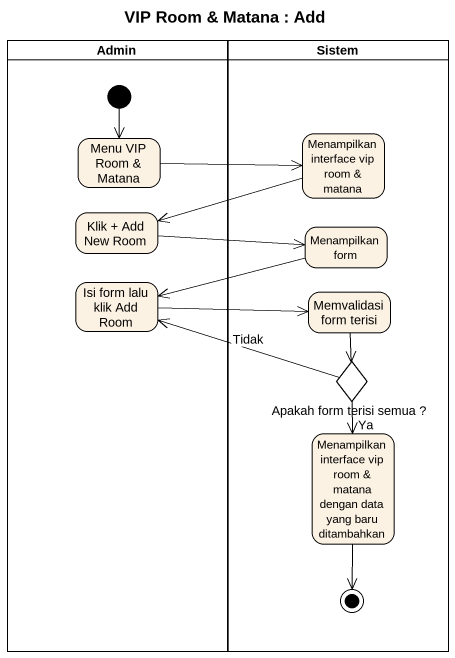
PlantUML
@startuml
title VIP Room & Matana : Add
hide empty description
state Admin <<partition>> {
  state "Menu VIP Room & Matana" as Menu_VIP_Room_Matana
  state "Klik + Add New Room" as Klik_Add_New_Room
  state "Isi form lalu klik Add Room" as Isi_form_lalu_klik_Add_Room
  [*] --> Menu_VIP_Room_Matana
}
state Sistem <<partition>> {
  state "Menampilkan interface vip room & matana" as Menampilkan_interface_vip
  state "Menampilkan form" as Menampilkan_form
  state "Memvalidasi form terisi" as Memvalidasi_form_terisi
  state "Apakah form terisi semua ?" as Apakah_form_terisi_semua <<choice>>
  state "Menampilkan interface vip room & matana dengan data yang baru ditambahkan" as Menampilkan_interface_vip_2
  Menampilkan_interface_vip_2 --> [*]
}
Menu_VIP_Room_Matana -right-> Menampilkan_interface_vip
Menampilkan_interface_vip -left-> Klik_Add_New_Room
Klik_Add_New_Room -right-> Menampilkan_form
Menampilkan_form -left-> Isi_form_lalu_klik_Add_Room
Isi_form_lalu_klik_Add_Room -right-> Memvalidasi_form_terisi
Memvalidasi_form_terisi --> Apakah_form_terisi_semua
Apakah_form_terisi_semua -left-> Isi_form_lalu_klik_Add_Room : Tidak
Apakah_form_terisi_semua --> Menampilkan_interface_vip_2 : Ya
@enduml
